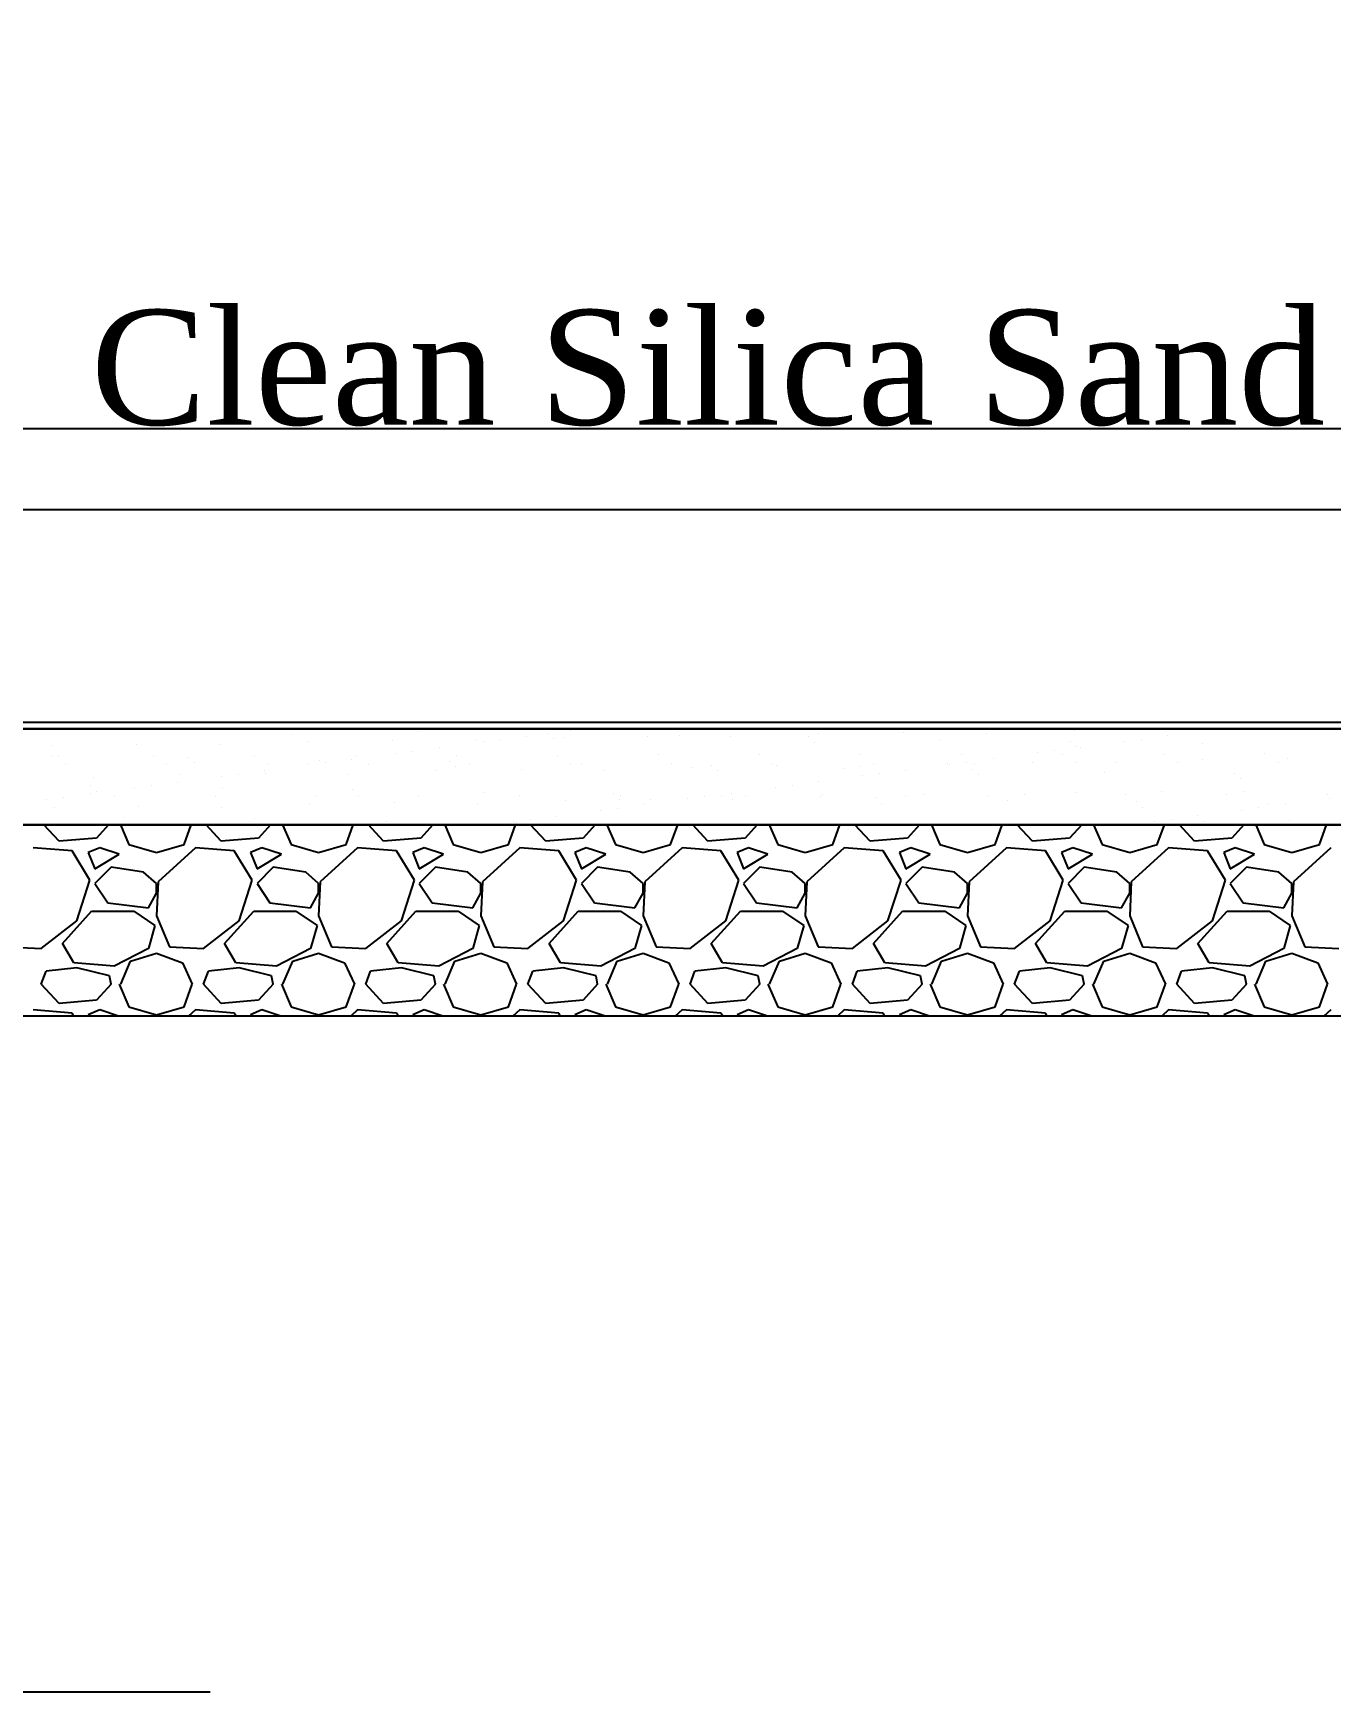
# Model space of a CAD drawing. Header units: centimetres. Extents: x 19229 to 39050, y 7691 to 15397.
# Drawn here: x 35941.2 to 36144.4, y 8822.3 to 9082 of the extents above; entities that cross this region are included whole.
import ezdxf

# ---------------------------------------------------------------- set-up
doc = ezdxf.new("R2010")
doc.units = ezdxf.units.CM
doc.layers.get('0').update_dxf_attribs({"linetype": 'CONTINUOUS'})
doc.layers.get('DEFPOINTS').update_dxf_attribs({"linetype": 'CONTINUOUS'})
doc.styles.add('style2', font='times.ttf', dxfattribs={"height": 15})
doc.styles.add('style3', font='times.ttf', dxfattribs={"height": 25})
doc.dimstyles.get("Standard").update_dxf_attribs({"dimtxt": 15, "dimasz": 0.18, "dimexe": 0.18, "dimexo": 0.0625, "dimgap": 0.09, "dimtad": 0, "dimdec": 0, "dimzin": 0, "dimdsep": 46, "dimtxsty": 'style2', "dimcen": 0.09, "dimadec": 0, "dimazin": 0, "dimtfac": 1, "dimtdec": 0, "dimtofl": 0, "dimtmove": 0, "dimatfit": 3, "dimfxl": 1, "dimtolj": 1, "dimtzin": 0, "dimarcsym": 0})

# ---------------------------------------------------------------- blocks, each defined once
blk = doc.blocks.new('*D27')
at = {"color": 0, "lineweight": -2, "ltscale": 20}
for p, q in [((35072.76, 9189.22), (35072.76, 9019.91)), ((37432.76, 9189.22), (37432.76, 9019.91)), ((35072.94, 9020.09), (36283.48, 9020.09)), ((37432.58, 9020.09), (36326.69, 9020.09))]:
    blk.add_line(p, q, dxfattribs=at)
at = {"color": 0, "ltscale": 20}
for points in [[(35072.94, 9020.12), (35072.94, 9020.06), (35072.76, 9020.09)], [(37432.58, 9020.12), (37432.58, 9020.06), (37432.76, 9020.09)]]:
    blk.add_solid(points, dxfattribs=at)
at = {"layer": 'DEFPOINTS', "color": 0, "ltscale": 20}
for p in [(35072.76, 9189.29), (37432.76, 9189.29), (37432.76, 9020.09)]:
    blk.add_point(p, dxfattribs=at)
at = {"color": 0, "ltscale": 20, "insert": (36305.08, 9020.09), "char_height": 15, "attachment_point": 5, "style": 'style2'}
blk.add_mtext('\\A1;2360', dxfattribs=at)

msp = doc.modelspace()

# ---------------------------------------------------------------- linework, layer by layer
at = {"color": 7}
for p, q in [((35936.88, 9007.37), (36168.26, 9007.37)), ((36633.76, 8974.05), (35903.64, 8974.05)), ((36228.76, 8973.05), (35903.64, 8973.05)), ((36228.76, 8973.05), (35903.64, 8973.05)), ((35903.64, 8973.05), (36633.76, 8973.05)), ((35980.73, 8973.03), (35980.73, 8973.03)), ((35981.66, 8972.17), (35981.66, 8972.17)), ((36001.36, 8972.58), (36001.36, 8972.58)), ((36021.68, 8972.4), (36021.68, 8972.4)), ((36025.35, 8972.81), (36025.35, 8972.81)), ((36042.31, 8971.95), (36042.31, 8971.95)), ((36064.17, 8972.27), (36064.17, 8972.27)), ((36077.46, 8972.44), (36077.46, 8972.44)), ((36090.46, 8972.38), (36090.46, 8972.38)), ((36104.18, 8972.87), (36104.18, 8972.87)), ((36117.48, 8973.04), (36117.48, 8973.04)), ((36118.86, 8971.97), (36118.86, 8971.97)), ((36125.76, 8972.88), (36125.76, 8972.88)), ((36130.47, 8972.98), (36130.47, 8972.98)), ((35944.13, 8970.47), (35944.13, 8970.47)), ((35957.42, 8970.64), (35957.42, 8970.64)), ((35970.42, 8970.57), (35970.42, 8970.57)), ((35984.14, 8971.07), (35984.14, 8971.07)), ((35997.44, 8971.24), (35997.44, 8971.24)), ((36000.65, 8969.56), (36000.65, 8969.56)), ((36004.78, 8970.1), (36004.78, 8970.1)), ((36010.43, 8971.18), (36010.43, 8971.18)), ((36011.68, 8971.01), (36011.68, 8971.01)), ((36014.32, 8971.36), (36014.32, 8971.36)), ((36018.45, 8971.91), (36018.45, 8971.91)), ((36022.62, 8971.54), (36022.62, 8971.54)), ((36024.15, 8971.67), (36024.15, 8971.67)), ((36037.45, 8971.84), (36037.45, 8971.84)), ((36050.44, 8971.78), (36050.44, 8971.78)), ((36062.64, 8971.78), (36062.64, 8971.78)), ((36063.57, 8970.92), (36063.57, 8970.92)), ((36083.26, 8971.33), (36083.26, 8971.33)), ((36101.05, 8969.63), (36101.05, 8969.63)), ((36103.59, 8971.15), (36103.59, 8971.15)), ((36104.53, 8970.3), (36104.53, 8970.3)), ((36105.18, 8970.17), (36105.18, 8970.17)), ((36112.08, 8971.08), (36112.08, 8971.08)), ((36114.73, 8971.43), (36114.73, 8971.43)), ((36124.22, 8970.71), (36124.22, 8970.71)), ((35944.13, 8968.78), (35944.13, 8968.78)), ((35945.13, 8968.74), (35945.13, 8968.74)), ((35946.27, 8967.42), (35946.27, 8967.42)), ((35959.95, 8968.81), (35959.95, 8968.81)), ((35962.09, 8967.45), (35962.09, 8967.45)), ((35965.46, 8968.57), (35965.46, 8968.57)), ((35966.39, 8967.71), (35966.39, 8967.71)), ((35975.77, 8968.84), (35975.77, 8968.84)), ((35977.91, 8967.48), (35977.91, 8967.48)), ((35984.33, 8967.41), (35984.33, 8967.41)), ((35986.08, 8968.12), (35986.08, 8968.12)), ((35986.98, 8967.76), (35986.98, 8967.76)), ((35991.1, 8968.3), (35991.1, 8968.3)), ((35991.59, 8968.87), (35991.59, 8968.87)), ((35993.73, 8967.5), (35993.73, 8967.5)), ((35998.01, 8969.21), (35998.01, 8969.21)), ((36006.41, 8967.94), (36006.41, 8967.94)), ((36007.35, 8967.09), (36007.35, 8967.09)), ((36007.41, 8968.9), (36007.41, 8968.9)), ((36009.55, 8967.53), (36009.55, 8967.53)), ((36023.23, 8968.93), (36023.23, 8968.93)), ((36025.37, 8967.56), (36025.37, 8967.56)), ((36027.04, 8967.49), (36027.04, 8967.49)), ((36039.04, 8968.96), (36039.04, 8968.96)), ((36041.19, 8967.59), (36041.19, 8967.59)), ((36044.32, 8967.08), (36044.32, 8967.08)), ((36047.37, 8967.32), (36047.37, 8967.32)), ((36054.86, 8968.98), (36054.86, 8968.98)), ((36057.01, 8967.62), (36057.01, 8967.62)), ((36057.62, 8967.25), (36057.62, 8967.25)), ((36067.99, 8966.87), (36067.99, 8966.87)), ((36070.61, 8967.18), (36070.61, 8967.18)), ((36070.68, 8969.01), (36070.68, 8969.01)), ((36072.83, 8967.65), (36072.83, 8967.65)), ((36084.33, 8967.68), (36084.33, 8967.68)), ((36084.73, 8967.48), (36084.73, 8967.48)), ((36086.5, 8969.04), (36086.5, 8969.04)), ((36087.38, 8967.83), (36087.38, 8967.83)), ((36088.65, 8967.68), (36088.65, 8967.68)), ((36091.51, 8968.37), (36091.51, 8968.37)), ((36097.63, 8967.85), (36097.63, 8967.85)), ((36098.41, 8969.28), (36098.41, 8969.28)), ((36102.32, 8969.07), (36102.32, 8969.07)), ((36104.47, 8967.71), (36104.47, 8967.71)), ((36110.62, 8967.79), (36110.62, 8967.79)), ((36118.14, 8969.1), (36118.14, 8969.1)), ((36120.29, 8967.73), (36120.29, 8967.73)), ((36124.34, 8968.28), (36124.34, 8968.28)), ((36133.96, 8969.13), (36133.96, 8969.13)), ((36136.11, 8967.76), (36136.11, 8967.76)), ((36137.64, 8968.45), (36137.64, 8968.45)), ((35950.57, 8965.38), (35950.57, 8965.38)), ((35959.63, 8964.16), (35959.63, 8964.16)), ((35963.76, 8964.7), (35963.76, 8964.7)), ((35964.29, 8965.87), (35964.29, 8965.87)), ((35970.66, 8965.61), (35970.66, 8965.61)), ((35973.3, 8965.96), (35973.3, 8965.96)), ((35977.43, 8966.5), (35977.43, 8966.5)), ((35977.59, 8966.04), (35977.59, 8966.04)), ((35990.59, 8965.98), (35990.59, 8965.98)), ((36004.31, 8966.48), (36004.31, 8966.48)), ((36017.6, 8966.65), (36017.6, 8966.65)), ((36030.6, 8966.58), (36030.6, 8966.58)), ((36048.3, 8966.46), (36048.3, 8966.46)), ((36060.03, 8964.23), (36060.03, 8964.23)), ((36064.16, 8964.77), (36064.16, 8964.77)), ((36071.06, 8965.68), (36071.06, 8965.68)), ((36073.7, 8966.03), (36073.7, 8966.03)), ((36077.83, 8966.57), (36077.83, 8966.57)), ((36088.32, 8966.7), (36088.32, 8966.7)), ((36089.26, 8965.84), (36089.26, 8965.84)), ((36108.95, 8966.25), (36108.95, 8966.25)), ((36129.27, 8966.07), (36129.27, 8966.07)), ((36130.21, 8965.21), (36130.21, 8965.21)), ((35943.31, 8962.01), (35943.31, 8962.01)), ((35945.95, 8962.36), (35945.95, 8962.36)), ((35950.08, 8962.9), (35950.08, 8962.9)), ((35950.19, 8964.11), (35950.19, 8964.11)), ((35951.12, 8963.25), (35951.12, 8963.25)), ((35953.98, 8962.5), (35953.98, 8962.5)), ((35956.98, 8963.81), (35956.98, 8963.81)), ((35969.8, 8962.53), (35969.8, 8962.53)), ((35970.81, 8963.66), (35970.81, 8963.66)), ((35985.62, 8962.56), (35985.62, 8962.56)), ((35991.14, 8963.49), (35991.14, 8963.49)), ((35992.08, 8962.63), (35992.08, 8962.63)), ((36001.44, 8962.59), (36001.44, 8962.59)), ((36011.77, 8963.04), (36011.77, 8963.04)), ((36017.26, 8962.62), (36017.26, 8962.62)), ((36024.47, 8961.88), (36024.47, 8961.88)), ((36032.09, 8962.86), (36032.09, 8962.86)), ((36033.03, 8962), (36033.03, 8962)), ((36033.08, 8962.65), (36033.08, 8962.65)), ((36037.77, 8962.05), (36037.77, 8962.05)), ((36043.71, 8962.08), (36043.71, 8962.08)), ((36046.36, 8962.43), (36046.36, 8962.43)), ((36048.9, 8962.68), (36048.9, 8962.68)), ((36050.49, 8962.97), (36050.49, 8962.97)), ((36050.76, 8961.99), (36050.76, 8961.99)), ((36052.72, 8962.41), (36052.72, 8962.41)), ((36057.39, 8963.88), (36057.39, 8963.88)), ((36064.49, 8962.48), (36064.49, 8962.48)), ((36064.72, 8962.71), (36064.72, 8962.71)), ((36073.05, 8962.24), (36073.05, 8962.24)), ((36077.78, 8962.65), (36077.78, 8962.65)), ((36080.54, 8962.73), (36080.54, 8962.73)), ((36090.78, 8962.59), (36090.78, 8962.59)), ((36093.68, 8961.79), (36093.68, 8961.79)), ((36096.36, 8962.76), (36096.36, 8962.76)), ((36104.5, 8963.09), (36104.5, 8963.09)), ((36112.18, 8962.79), (36112.18, 8962.79)), ((36114, 8961.61), (36114, 8961.61)), ((36117.8, 8963.26), (36117.8, 8963.26)), ((36128, 8962.82), (36128, 8962.82)), ((36130.79, 8963.19), (36130.79, 8963.19)), ((36143.82, 8962.85), (36143.82, 8962.85)), ((36144.11, 8962.14), (36144.11, 8962.14)), ((35944.45, 8960.68), (35944.45, 8960.68)), ((35955.54, 8959.2), (35955.54, 8959.2)), ((35957.74, 8960.85), (35957.74, 8960.85)), ((35970.74, 8960.79), (35970.74, 8960.79)), ((35975.87, 8959.03), (35975.87, 8959.03)), ((35984.46, 8961.28), (35984.46, 8961.28)), ((35997.76, 8961.45), (35997.76, 8961.45)), ((36010.75, 8961.39), (36010.75, 8961.39)), ((36023.14, 8959.37), (36023.14, 8959.37)), ((36030.04, 8960.28), (36030.04, 8960.28)), ((36032.68, 8960.63), (36032.68, 8960.63)), ((36036.81, 8961.17), (36036.81, 8961.17)), ((36073.99, 8961.38), (36073.99, 8961.38)), ((36114.94, 8960.76), (36114.94, 8960.76)), ((36123.54, 8959.43), (36123.54, 8959.43)), ((36130.44, 8960.34), (36130.44, 8960.34)), ((36133.08, 8960.69), (36133.08, 8960.69)), ((36134.63, 8961.16), (36134.63, 8961.16)), ((36137.21, 8961.23), (36137.21, 8961.23)), ((36228.76, 8958.05), (35403.76, 8958.05)), ((35428.76, 8958.05), (36633.76, 8958.05)), ((36228.76, 8958.05), (35428.76, 8958.05)), ((35945.24, 8955.45), (35942.86, 8958.05)), ((35952.96, 8958.05), (35951.08, 8955.96)), ((35954.83, 8958.05), (35956.16, 8954.94)), ((35964.8, 8954.94), (35965.91, 8958.05)), ((35970.64, 8955.45), (35968.26, 8958.05)), ((35978.36, 8958.05), (35976.48, 8955.96)), ((35976.81, 8958.17), (35976.81, 8958.17)), ((35980.23, 8958.05), (35981.56, 8954.94)), ((35990.2, 8954.94), (35991.31, 8958.05)), ((35996.04, 8955.45), (35993.66, 8958.05)), ((35996.5, 8958.58), (35996.5, 8958.58)), ((36003.76, 8958.05), (36001.88, 8955.96)), ((36005.63, 8958.05), (36006.96, 8954.94)), ((36015.6, 8954.94), (36016.71, 8958.05)), ((36016.36, 8958.48), (36016.36, 8958.48)), ((36016.82, 8958.4), (36016.82, 8958.4)), ((36019.01, 8958.83), (36019.01, 8958.83)), ((36021.44, 8955.45), (36019.06, 8958.05)), ((36029.16, 8958.05), (36027.28, 8955.96)), ((36031.03, 8958.05), (36032.36, 8954.94)), ((36041, 8954.94), (36042.11, 8958.05)), ((36046.84, 8955.45), (36044.46, 8958.05)), ((36054.56, 8958.05), (36052.68, 8955.96)), ((36056.43, 8958.05), (36057.76, 8954.94)), ((36066.4, 8954.94), (36067.51, 8958.05)), ((36072.24, 8955.45), (36069.86, 8958.05)), ((36079.96, 8958.05), (36078.08, 8955.96)), ((36081.83, 8958.05), (36083.16, 8954.94)), ((36091.8, 8954.94), (36092.91, 8958.05)), ((36097.64, 8955.45), (36095.26, 8958.05)), ((36097.95, 8958.06), (36097.95, 8958.06)), ((36105.36, 8958.05), (36103.48, 8955.96)), ((36107.23, 8958.05), (36108.56, 8954.94)), ((36116.77, 8958.54), (36116.77, 8958.54)), ((36117.2, 8954.94), (36118.31, 8958.05)), ((36119.41, 8958.89), (36119.41, 8958.89)), ((36123.04, 8955.45), (36120.66, 8958.05)), ((36124.66, 8958.49), (36124.66, 8958.49)), ((36130.76, 8958.05), (36128.88, 8955.96)), ((36132.63, 8958.05), (36133.96, 8954.94)), ((36137.96, 8958.66), (36137.96, 8958.66)), ((36142.6, 8954.94), (36143.71, 8958.05)), ((35947.27, 8953.93), (35941.18, 8954.44)), ((35951.08, 8955.96), (35945.24, 8955.45)), ((35950.07, 8949.36), (35947.27, 8953.93)), ((35951.59, 8954.44), (35949.81, 8953.67)), ((35954.64, 8953.42), (35951.59, 8954.44)), ((35956.16, 8954.94), (35960.48, 8953.67)), ((35960.48, 8953.67), (35964.8, 8954.94)), ((35966.58, 8954.44), (35960.73, 8949.1)), ((35972.67, 8953.93), (35966.58, 8954.44)), ((35976.48, 8955.96), (35970.64, 8955.45)), ((35975.47, 8949.36), (35972.67, 8953.93)), ((35976.99, 8954.44), (35975.21, 8953.67)), ((35980.04, 8953.42), (35976.99, 8954.44)), ((35981.56, 8954.94), (35985.88, 8953.67)), ((35985.88, 8953.67), (35990.2, 8954.94)), ((35991.98, 8954.44), (35986.13, 8949.1)), ((35998.07, 8953.93), (35991.98, 8954.44)), ((36001.88, 8955.96), (35996.04, 8955.45)), ((36000.87, 8949.36), (35998.07, 8953.93)), ((36002.39, 8954.44), (36000.61, 8953.67)), ((36005.44, 8953.42), (36002.39, 8954.44)), ((36006.96, 8954.94), (36011.28, 8953.67)), ((36011.28, 8953.67), (36015.6, 8954.94)), ((36017.38, 8954.44), (36011.53, 8949.1)), ((36023.47, 8953.93), (36017.38, 8954.44)), ((36027.28, 8955.96), (36021.44, 8955.45)), ((36026.27, 8949.36), (36023.47, 8953.93)), ((36027.79, 8954.44), (36026.01, 8953.67)), ((36030.84, 8953.42), (36027.79, 8954.44)), ((36032.36, 8954.94), (36036.68, 8953.67)), ((36036.68, 8953.67), (36041, 8954.94)), ((36042.78, 8954.44), (36036.93, 8949.1)), ((36048.87, 8953.93), (36042.78, 8954.44)), ((36052.68, 8955.96), (36046.84, 8955.45)), ((36051.67, 8949.36), (36048.87, 8953.93)), ((36053.19, 8954.44), (36051.41, 8953.67)), ((36056.24, 8953.42), (36053.19, 8954.44)), ((36057.76, 8954.94), (36062.08, 8953.67)), ((36062.08, 8953.67), (36066.4, 8954.94)), ((36068.18, 8954.44), (36062.33, 8949.1)), ((36074.27, 8953.93), (36068.18, 8954.44)), ((36078.08, 8955.96), (36072.24, 8955.45)), ((36077.07, 8949.36), (36074.27, 8953.93)), ((36078.59, 8954.44), (36076.81, 8953.67)), ((36081.64, 8953.42), (36078.59, 8954.44)), ((36083.16, 8954.94), (36087.48, 8953.67)), ((36087.48, 8953.67), (36091.8, 8954.94)), ((36093.58, 8954.44), (36087.73, 8949.1)), ((36099.67, 8953.93), (36093.58, 8954.44)), ((36103.48, 8955.96), (36097.64, 8955.45)), ((36102.47, 8949.36), (36099.67, 8953.93)), ((36103.99, 8954.44), (36102.21, 8953.67)), ((36107.04, 8953.42), (36103.99, 8954.44)), ((36108.56, 8954.94), (36112.88, 8953.67)), ((36112.88, 8953.67), (36117.2, 8954.94)), ((36118.98, 8954.44), (36113.13, 8949.1)), ((36125.07, 8953.93), (36118.98, 8954.44)), ((36128.88, 8955.96), (36123.04, 8955.45)), ((36127.87, 8949.36), (36125.07, 8953.93)), ((36129.39, 8954.44), (36127.61, 8953.67)), ((36132.44, 8953.42), (36129.39, 8954.44)), ((36133.96, 8954.94), (36138.28, 8953.67)), ((36138.28, 8953.67), (36142.6, 8954.94)), ((36144.38, 8954.44), (36138.53, 8949.1)), ((35949.81, 8953.67), (35950.83, 8951.13)), ((35950.83, 8951.13), (35954.64, 8953.42)), ((35953.37, 8951.39), (35950.83, 8948.85)), ((35958.45, 8950.63), (35953.37, 8951.39)), ((35975.21, 8953.67), (35976.23, 8951.13)), ((35976.23, 8951.13), (35980.04, 8953.42)), ((35978.77, 8951.39), (35976.23, 8948.85)), ((35983.85, 8950.63), (35978.77, 8951.39)), ((36000.61, 8953.67), (36001.63, 8951.13)), ((36001.63, 8951.13), (36005.44, 8953.42)), ((36004.17, 8951.39), (36001.63, 8948.85)), ((36009.25, 8950.63), (36004.17, 8951.39)), ((36026.01, 8953.67), (36027.03, 8951.13)), ((36027.03, 8951.13), (36030.84, 8953.42)), ((36029.57, 8951.39), (36027.03, 8948.85)), ((36034.65, 8950.63), (36029.57, 8951.39)), ((36051.41, 8953.67), (36052.43, 8951.13)), ((36052.43, 8951.13), (36056.24, 8953.42)), ((36054.97, 8951.39), (36052.43, 8948.85)), ((36060.05, 8950.63), (36054.97, 8951.39)), ((36076.81, 8953.67), (36077.83, 8951.13)), ((36077.83, 8951.13), (36081.64, 8953.42)), ((36080.37, 8951.39), (36077.83, 8948.85)), ((36085.45, 8950.63), (36080.37, 8951.39)), ((36102.21, 8953.67), (36103.23, 8951.13)), ((36103.23, 8951.13), (36107.04, 8953.42)), ((36105.77, 8951.39), (36103.23, 8948.85)), ((36110.85, 8950.63), (36105.77, 8951.39)), ((36127.61, 8953.67), (36128.63, 8951.13)), ((36128.63, 8951.13), (36132.44, 8953.42)), ((36131.17, 8951.39), (36128.63, 8948.85)), ((36136.25, 8950.63), (36131.17, 8951.39)), ((35948.03, 8943.01), (35950.07, 8949.36)), ((35950.83, 8948.85), (35952.86, 8945.8)), ((35960.48, 8948.85), (35958.45, 8950.63)), ((35960.73, 8949.1), (35960.48, 8943.77)), ((35960.48, 8947.32), (35960.48, 8948.85)), ((35973.43, 8943.01), (35975.47, 8949.36)), ((35976.23, 8948.85), (35978.26, 8945.8)), ((35985.88, 8948.85), (35983.85, 8950.63)), ((35986.13, 8949.1), (35985.88, 8943.77)), ((35985.88, 8947.32), (35985.88, 8948.85)), ((35998.83, 8943.01), (36000.87, 8949.36)), ((36001.63, 8948.85), (36003.66, 8945.8)), ((36011.28, 8948.85), (36009.25, 8950.63)), ((36011.53, 8949.1), (36011.28, 8943.77)), ((36011.28, 8947.32), (36011.28, 8948.85)), ((36024.23, 8943.01), (36026.27, 8949.36)), ((36027.03, 8948.85), (36029.06, 8945.8)), ((36036.68, 8948.85), (36034.65, 8950.63)), ((36036.93, 8949.1), (36036.68, 8943.77)), ((36036.68, 8947.32), (36036.68, 8948.85)), ((36049.63, 8943.01), (36051.67, 8949.36)), ((36052.43, 8948.85), (36054.46, 8945.8)), ((36062.08, 8948.85), (36060.05, 8950.63)), ((36062.33, 8949.1), (36062.08, 8943.77)), ((36062.08, 8947.32), (36062.08, 8948.85)), ((36075.03, 8943.01), (36077.07, 8949.36)), ((36077.83, 8948.85), (36079.86, 8945.8)), ((36087.48, 8948.85), (36085.45, 8950.63)), ((36087.73, 8949.1), (36087.48, 8943.77)), ((36087.48, 8947.32), (36087.48, 8948.85)), ((36100.43, 8943.01), (36102.47, 8949.36)), ((36103.23, 8948.85), (36105.26, 8945.8)), ((36112.88, 8948.85), (36110.85, 8950.63)), ((36113.13, 8949.1), (36112.88, 8943.77)), ((36112.88, 8947.32), (36112.88, 8948.85)), ((36125.83, 8943.01), (36127.87, 8949.36)), ((36128.63, 8948.85), (36130.66, 8945.8)), ((36138.28, 8948.85), (36136.25, 8950.63)), ((36138.53, 8949.1), (36138.28, 8943.77)), ((36138.28, 8947.32), (36138.28, 8948.85)), ((35959.21, 8945.04), (35960.48, 8947.32)), ((35984.61, 8945.04), (35985.88, 8947.32)), ((36010.01, 8945.04), (36011.28, 8947.32)), ((36035.41, 8945.04), (36036.68, 8947.32)), ((36060.81, 8945.04), (36062.08, 8947.32)), ((36086.21, 8945.04), (36087.48, 8947.32)), ((36111.61, 8945.04), (36112.88, 8947.32)), ((36137.01, 8945.04), (36138.28, 8947.32)), ((35945.75, 8939.45), (35950.32, 8944.53)), ((35950.32, 8944.53), (35956.92, 8944.53)), ((35952.86, 8945.8), (35959.21, 8945.04)), ((35956.92, 8944.53), (35960.23, 8942.24)), ((35960.48, 8943.77), (35962.51, 8938.94)), ((35971.15, 8939.45), (35975.72, 8944.53)), ((35975.72, 8944.53), (35982.32, 8944.53)), ((35978.26, 8945.8), (35984.61, 8945.04)), ((35982.32, 8944.53), (35985.63, 8942.24)), ((35985.88, 8943.77), (35987.91, 8938.94)), ((35996.55, 8939.45), (36001.12, 8944.53)), ((36001.12, 8944.53), (36007.72, 8944.53)), ((36003.66, 8945.8), (36010.01, 8945.04)), ((36007.72, 8944.53), (36011.03, 8942.24)), ((36011.28, 8943.77), (36013.31, 8938.94)), ((36021.95, 8939.45), (36026.52, 8944.53)), ((36026.52, 8944.53), (36033.12, 8944.53)), ((36029.06, 8945.8), (36035.41, 8945.04)), ((36033.12, 8944.53), (36036.43, 8942.24)), ((36036.68, 8943.77), (36038.71, 8938.94)), ((36047.35, 8939.45), (36051.92, 8944.53)), ((36051.92, 8944.53), (36058.52, 8944.53)), ((36054.46, 8945.8), (36060.81, 8945.04)), ((36058.52, 8944.53), (36061.83, 8942.24)), ((36062.08, 8943.77), (36064.11, 8938.94)), ((36072.75, 8939.45), (36077.32, 8944.53)), ((36077.32, 8944.53), (36083.92, 8944.53)), ((36079.86, 8945.8), (36086.21, 8945.04)), ((36083.92, 8944.53), (36087.23, 8942.24)), ((36087.48, 8943.77), (36089.51, 8938.94)), ((36098.15, 8939.45), (36102.72, 8944.53)), ((36102.72, 8944.53), (36109.32, 8944.53)), ((36105.26, 8945.8), (36111.61, 8945.04)), ((36109.32, 8944.53), (36112.63, 8942.24)), ((36112.88, 8943.77), (36114.91, 8938.94)), ((36123.55, 8939.45), (36128.12, 8944.53)), ((36128.12, 8944.53), (36134.72, 8944.53)), ((36130.66, 8945.8), (36137.01, 8945.04)), ((36134.72, 8944.53), (36138.03, 8942.24)), ((36138.28, 8943.77), (36140.31, 8938.94)), ((35942.45, 8938.69), (35948.03, 8943.01)), ((35960.23, 8942.24), (35959.21, 8938.69)), ((35967.85, 8938.69), (35973.43, 8943.01)), ((35985.63, 8942.24), (35984.61, 8938.69)), ((35993.25, 8938.69), (35998.83, 8943.01)), ((36011.03, 8942.24), (36010.01, 8938.69)), ((36018.65, 8938.69), (36024.23, 8943.01)), ((36036.43, 8942.24), (36035.41, 8938.69)), ((36044.05, 8938.69), (36049.63, 8943.01)), ((36061.83, 8942.24), (36060.81, 8938.69)), ((36069.45, 8938.69), (36075.03, 8943.01)), ((36087.23, 8942.24), (36086.21, 8938.69)), ((36094.85, 8938.69), (36100.43, 8943.01)), ((36112.63, 8942.24), (36111.61, 8938.69)), ((36120.25, 8938.69), (36125.83, 8943.01)), ((36138.03, 8942.24), (36137.01, 8938.69)), ((35937.11, 8938.94), (35942.45, 8938.69)), ((35947.53, 8936.4), (35945.75, 8939.45)), ((35959.21, 8938.69), (35953.88, 8935.89)), ((35962.51, 8938.94), (35967.85, 8938.69)), ((35972.93, 8936.4), (35971.15, 8939.45)), ((35984.61, 8938.69), (35979.28, 8935.89)), ((35987.91, 8938.94), (35993.25, 8938.69)), ((35998.33, 8936.4), (35996.55, 8939.45)), ((36010.01, 8938.69), (36004.68, 8935.89)), ((36013.31, 8938.94), (36018.65, 8938.69)), ((36023.73, 8936.4), (36021.95, 8939.45)), ((36035.41, 8938.69), (36030.08, 8935.89)), ((36038.71, 8938.94), (36044.05, 8938.69)), ((36049.13, 8936.4), (36047.35, 8939.45)), ((36060.81, 8938.69), (36055.48, 8935.89)), ((36064.11, 8938.94), (36069.45, 8938.69)), ((36074.53, 8936.4), (36072.75, 8939.45)), ((36086.21, 8938.69), (36080.88, 8935.89)), ((36089.51, 8938.94), (36094.85, 8938.69)), ((36099.93, 8936.4), (36098.15, 8939.45)), ((36111.61, 8938.69), (36106.28, 8935.89)), ((36114.91, 8938.94), (36120.25, 8938.69)), ((36125.33, 8936.4), (36123.55, 8939.45)), ((36137.01, 8938.69), (36131.68, 8935.89)), ((36140.31, 8938.94), (36145.65, 8938.69)), ((35948.03, 8935.64), (35943.21, 8935.13)), ((35953.88, 8935.89), (35947.53, 8936.4)), ((35953.11, 8934.37), (35948.03, 8935.64)), ((35954.89, 8933.1), (35956.42, 8936.66)), ((35956.42, 8936.66), (35960.48, 8937.93)), ((35960.48, 8937.93), (35964.54, 8936.4)), ((35964.54, 8936.4), (35966.07, 8933.1)), ((35973.43, 8935.64), (35968.61, 8935.13)), ((35979.28, 8935.89), (35972.93, 8936.4)), ((35978.51, 8934.37), (35973.43, 8935.64)), ((35980.29, 8933.1), (35981.82, 8936.66)), ((35981.82, 8936.66), (35985.88, 8937.93)), ((35985.88, 8937.93), (35989.94, 8936.4)), ((35989.94, 8936.4), (35991.47, 8933.1)), ((35998.83, 8935.64), (35994.01, 8935.13)), ((36004.68, 8935.89), (35998.33, 8936.4)), ((36003.91, 8934.37), (35998.83, 8935.64)), ((36005.69, 8933.1), (36007.22, 8936.66)), ((36007.22, 8936.66), (36011.28, 8937.93)), ((36011.28, 8937.93), (36015.34, 8936.4)), ((36015.34, 8936.4), (36016.87, 8933.1)), ((36024.23, 8935.64), (36019.41, 8935.13)), ((36030.08, 8935.89), (36023.73, 8936.4)), ((36029.31, 8934.37), (36024.23, 8935.64)), ((36031.09, 8933.1), (36032.62, 8936.66)), ((36032.62, 8936.66), (36036.68, 8937.93)), ((36036.68, 8937.93), (36040.74, 8936.4)), ((36040.74, 8936.4), (36042.27, 8933.1)), ((36049.63, 8935.64), (36044.81, 8935.13)), ((36055.48, 8935.89), (36049.13, 8936.4)), ((36054.71, 8934.37), (36049.63, 8935.64)), ((36056.49, 8933.1), (36058.02, 8936.66)), ((36058.02, 8936.66), (36062.08, 8937.93)), ((36062.08, 8937.93), (36066.14, 8936.4)), ((36066.14, 8936.4), (36067.67, 8933.1)), ((36075.03, 8935.64), (36070.21, 8935.13)), ((36080.88, 8935.89), (36074.53, 8936.4)), ((36080.11, 8934.37), (36075.03, 8935.64)), ((36081.89, 8933.1), (36083.42, 8936.66)), ((36083.42, 8936.66), (36087.48, 8937.93)), ((36087.48, 8937.93), (36091.54, 8936.4)), ((36091.54, 8936.4), (36093.07, 8933.1)), ((36100.43, 8935.64), (36095.61, 8935.13)), ((36106.28, 8935.89), (36099.93, 8936.4)), ((36105.51, 8934.37), (36100.43, 8935.64)), ((36107.29, 8933.1), (36108.82, 8936.66)), ((36108.82, 8936.66), (36112.88, 8937.93)), ((36112.88, 8937.93), (36116.94, 8936.4)), ((36116.94, 8936.4), (36118.47, 8933.1)), ((36125.83, 8935.64), (36121.01, 8935.13)), ((36131.68, 8935.89), (36125.33, 8936.4)), ((36130.91, 8934.37), (36125.83, 8935.64)), ((36132.69, 8933.1), (36134.22, 8936.66)), ((36134.22, 8936.66), (36138.28, 8937.93)), ((36138.28, 8937.93), (36142.34, 8936.4)), ((36142.34, 8936.4), (36143.87, 8933.1)), ((35942.45, 8933.1), (35943.21, 8935.13)), ((35945.24, 8930.05), (35942.45, 8933.1)), ((35953.37, 8933.1), (35951.08, 8930.56)), ((35953.37, 8933.1), (35953.11, 8934.37)), ((35954.64, 8933.1), (35956.16, 8929.54)), ((35964.8, 8929.54), (35966.07, 8933.1)), ((35967.85, 8933.1), (35968.61, 8935.13)), ((35970.64, 8930.05), (35967.85, 8933.1)), ((35978.77, 8933.1), (35976.48, 8930.56)), ((35978.77, 8933.1), (35978.51, 8934.37)), ((35980.04, 8933.1), (35981.56, 8929.54)), ((35990.2, 8929.54), (35991.47, 8933.1)), ((35993.25, 8933.1), (35994.01, 8935.13)), ((35996.04, 8930.05), (35993.25, 8933.1)), ((36004.17, 8933.1), (36001.88, 8930.56)), ((36004.17, 8933.1), (36003.91, 8934.37)), ((36005.44, 8933.1), (36006.96, 8929.54)), ((36015.6, 8929.54), (36016.87, 8933.1)), ((36018.65, 8933.1), (36019.41, 8935.13)), ((36021.44, 8930.05), (36018.65, 8933.1)), ((36029.57, 8933.1), (36027.28, 8930.56)), ((36029.57, 8933.1), (36029.31, 8934.37)), ((36030.84, 8933.1), (36032.36, 8929.54)), ((36041, 8929.54), (36042.27, 8933.1)), ((36044.05, 8933.1), (36044.81, 8935.13)), ((36046.84, 8930.05), (36044.05, 8933.1)), ((36054.97, 8933.1), (36052.68, 8930.56)), ((36054.97, 8933.1), (36054.71, 8934.37)), ((36056.24, 8933.1), (36057.76, 8929.54)), ((36066.4, 8929.54), (36067.67, 8933.1)), ((36069.45, 8933.1), (36070.21, 8935.13)), ((36072.24, 8930.05), (36069.45, 8933.1)), ((36080.37, 8933.1), (36078.08, 8930.56)), ((36080.37, 8933.1), (36080.11, 8934.37)), ((36081.64, 8933.1), (36083.16, 8929.54)), ((36091.8, 8929.54), (36093.07, 8933.1)), ((36094.85, 8933.1), (36095.61, 8935.13)), ((36097.64, 8930.05), (36094.85, 8933.1)), ((36105.77, 8933.1), (36103.48, 8930.56)), ((36105.77, 8933.1), (36105.51, 8934.37)), ((36107.04, 8933.1), (36108.56, 8929.54)), ((36117.2, 8929.54), (36118.47, 8933.1)), ((36120.25, 8933.1), (36121.01, 8935.13)), ((36123.04, 8930.05), (36120.25, 8933.1)), ((36131.17, 8933.1), (36128.88, 8930.56)), ((36131.17, 8933.1), (36130.91, 8934.37)), ((36132.44, 8933.1), (36133.96, 8929.54)), ((36142.6, 8929.54), (36143.87, 8933.1)), ((35951.08, 8930.56), (35945.24, 8930.05)), ((35976.48, 8930.56), (35970.64, 8930.05)), ((36001.88, 8930.56), (35996.04, 8930.05)), ((36027.28, 8930.56), (36021.44, 8930.05)), ((36052.68, 8930.56), (36046.84, 8930.05)), ((36078.08, 8930.56), (36072.24, 8930.05)), ((36103.48, 8930.56), (36097.64, 8930.05)), ((36128.88, 8930.56), (36123.04, 8930.05)), ((36223.14, 8928.05), (35682.63, 8928.05)), ((35947.27, 8928.53), (35941.18, 8929.04)), ((35947.56, 8928.05), (35947.27, 8928.53)), ((35951.59, 8929.04), (35949.81, 8928.27)), ((35949.81, 8928.27), (35949.9, 8928.05)), ((35954.55, 8928.05), (35951.59, 8929.04)), ((35956.16, 8929.54), (35960.48, 8928.27)), ((35960.48, 8928.27), (35964.8, 8929.54)), ((35966.58, 8929.04), (35965.5, 8928.05)), ((35972.67, 8928.53), (35966.58, 8929.04)), ((35972.96, 8928.05), (35972.67, 8928.53)), ((35976.99, 8929.04), (35975.21, 8928.27)), ((35975.21, 8928.27), (35975.3, 8928.05)), ((35979.95, 8928.05), (35976.99, 8929.04)), ((35981.56, 8929.54), (35985.88, 8928.27)), ((35985.88, 8928.27), (35990.2, 8929.54)), ((35991.98, 8929.04), (35990.9, 8928.05)), ((35998.07, 8928.53), (35991.98, 8929.04)), ((35998.36, 8928.05), (35998.07, 8928.53)), ((36002.39, 8929.04), (36000.61, 8928.27)), ((36000.61, 8928.27), (36000.7, 8928.05)), ((36005.35, 8928.05), (36002.39, 8929.04)), ((36006.96, 8929.54), (36011.28, 8928.27)), ((36011.28, 8928.27), (36015.6, 8929.54)), ((36017.38, 8929.04), (36016.3, 8928.05)), ((36023.47, 8928.53), (36017.38, 8929.04)), ((36023.76, 8928.05), (36023.47, 8928.53)), ((36027.79, 8929.04), (36026.01, 8928.27)), ((36026.01, 8928.27), (36026.1, 8928.05)), ((36030.75, 8928.05), (36027.79, 8929.04)), ((36032.36, 8929.54), (36036.68, 8928.27)), ((36036.68, 8928.27), (36041, 8929.54)), ((36042.78, 8929.04), (36041.7, 8928.05)), ((36048.87, 8928.53), (36042.78, 8929.04)), ((36049.16, 8928.05), (36048.87, 8928.53)), ((36053.19, 8929.04), (36051.41, 8928.27)), ((36051.41, 8928.27), (36051.5, 8928.05)), ((36056.15, 8928.05), (36053.19, 8929.04)), ((36057.76, 8929.54), (36062.08, 8928.27)), ((36062.08, 8928.27), (36066.4, 8929.54)), ((36068.18, 8929.04), (36067.1, 8928.05)), ((36074.27, 8928.53), (36068.18, 8929.04)), ((36074.56, 8928.05), (36074.27, 8928.53)), ((36078.59, 8929.04), (36076.81, 8928.27)), ((36076.81, 8928.27), (36076.9, 8928.05)), ((36081.55, 8928.05), (36078.59, 8929.04)), ((36083.16, 8929.54), (36087.48, 8928.27)), ((36087.48, 8928.27), (36091.8, 8929.54)), ((36093.58, 8929.04), (36092.5, 8928.05)), ((36099.67, 8928.53), (36093.58, 8929.04)), ((36099.96, 8928.05), (36099.67, 8928.53)), ((36103.99, 8929.04), (36102.21, 8928.27)), ((36102.21, 8928.27), (36102.3, 8928.05)), ((36106.95, 8928.05), (36103.99, 8929.04)), ((36108.56, 8929.54), (36112.88, 8928.27)), ((36112.88, 8928.27), (36117.2, 8929.54)), ((36118.98, 8929.04), (36117.9, 8928.05)), ((36125.07, 8928.53), (36118.98, 8929.04)), ((36125.36, 8928.05), (36125.07, 8928.53)), ((36129.39, 8929.04), (36127.61, 8928.27)), ((36127.61, 8928.27), (36127.7, 8928.05)), ((36132.35, 8928.05), (36129.39, 8929.04)), ((36133.96, 8929.54), (36138.28, 8928.27)), ((36138.28, 8928.27), (36142.6, 8929.54)), ((36144.38, 8929.04), (36143.3, 8928.05)), ((35700.8, 8822.29), (35968.91, 8822.29))]:
    msp.add_line(p, q, dxfattribs=at)
msp.add_lwpolyline([(36228.76, 8958.05), (35403.76, 8958.05), (35403.76, 8928.05), (35622.63, 8928.05)], dxfattribs=at)

# ---------------------------------------------------------------- texts
at = {"color": 7, "style": 'style3'}
msp.add_text('Clean Silica Sand', height=18, dxfattribs=at).set_placement((35950.19, 9020.67))

# ---------------------------------------------------------------- dimensions: what is measured, and where the dimension line sits
at = {"color": 7, "ltscale": 20}
dim = msp.add_linear_dim(base=(37432.76, 9020.09), p1=(35072.76, 9189.29), p2=(37432.76, 9189.29), dimstyle='Standard', dxfattribs=at)
dim.commit()
dim.dimension.update_dxf_attribs({"geometry": '*D27', "text_midpoint": (36305.08, 9020.09), "dimtype": 160})

doc.saveas('drawing.dxf')
